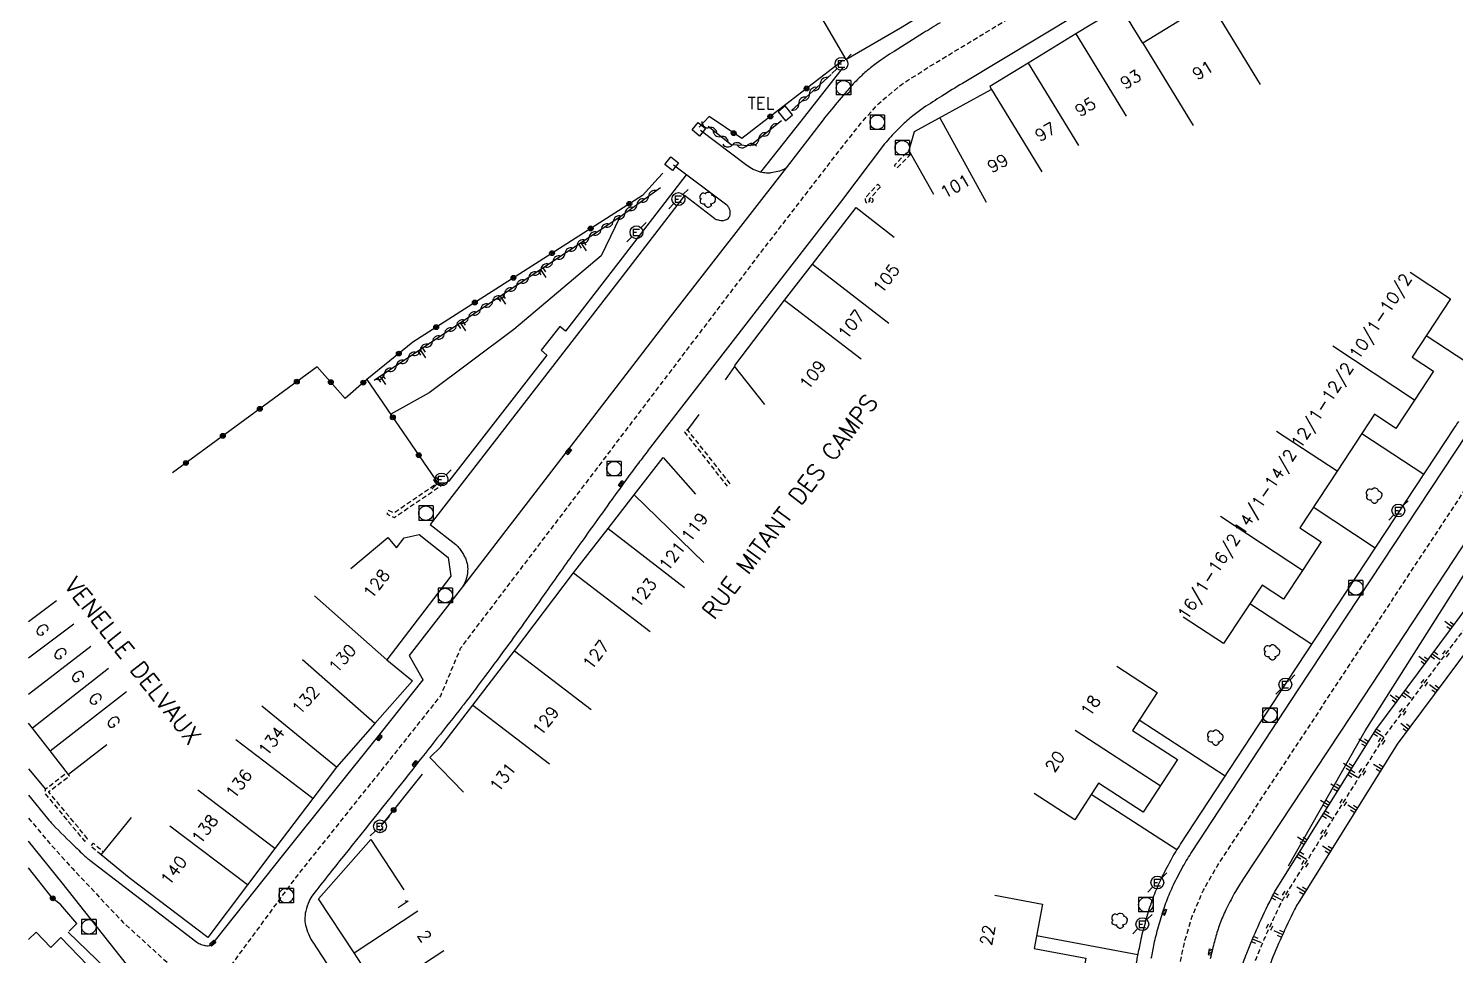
# Model space of a CAD drawing. Header units: millimetres. Extents: x 137000 to 138000, y 128000 to 129000.
# Drawn here: x 137000 to 137147.9, y 128561.1 to 128657.2 of the extents above; entities that cross this region are included whole.
import ezdxf
from ezdxf.enums import TextEntityAlignment as Align

# ---------------------------------------------------------------- set-up
doc = ezdxf.new("R2010")
doc.units = ezdxf.units.MM
doc.linetypes.add('DASHED', pattern=[0.75, 0.5, -0.25])
doc.layers.get('0').update_dxf_attribs({"linetype": 'CONTINUOUS'})
for name, color, linetype in [('w0001', 6, 'DASHED'), ('w0008', 7, 'CONTINUOUS'), ('w0100', 7, 'CONTINUOUS'), ('W0112', 1, 'DASHED'), ('w0211', 2, 'CONTINUOUS'), ('w0220', 5, 'DASHED'), ('w0300', 7, 'CONTINUOUS'), ('w0310', 3, 'CONTINUOUS'), ('w0322', 7, 'CONTINUOUS'), ('w0400', 7, 'CONTINUOUS'), ('w0420', 7, 'CONTINUOUS'), ('W0471', 7, 'CONTINUOUS'), ('W0984', 7, 'CONTINUOUS'), ('w0989', 7, 'CONTINUOUS'), ('w0991', 7, 'CONTINUOUS'), ('W1102', 7, 'CONTINUOUS')]:
    doc.layers.add(name, color=color, linetype=linetype)
doc.styles.get("Standard").update_dxf_attribs({"font": 'romans.shx', "width": 0.85})

# ---------------------------------------------------------------- blocks, each defined once
blk = doc.blocks.new('t310o')
at = {"color": 0, "linetype": 'Continuous'}
for centre, start, end in [((-0.4999987064074958, 0.3750017247803044), 216.8699, 323.1304), ((0.5000012935925042, -0.3749982752196956), 36.8699, 143.1303)]:
    blk.add_arc(centre, 0.625, start, end, dxfattribs=at)
blk = doc.blocks.new('t220o')
at = {"color": 0, "linetype": 'Continuous'}
for p, q in [((-0.25, 0.25), (0.25, 0.25)), ((-0.25, -0.25), (0.25, -0.25))]:
    blk.add_line(p, q, dxfattribs=at)
blk = doc.blocks.new('t211o')
at = {"color": 0, "linetype": 'Continuous'}
for p, q in [((-0.2886658000061288, 0.5), (-0.2886658000061288, 0)), ((0, 1), (0, 0)), ((0.2886658000061288, 0.5), (0.2886658000061288, 0))]:
    blk.add_line(p, q, dxfattribs=at)
blk = doc.blocks.new('T471')
for p, q in [((-0.333334, 0.333334), (-0.333334, -0.333334)), ((-0.333334, 0.333334), (0.333334, 0.333334)), ((-0.333334, 0), (0, 0)), ((0.500001, 0.500001), (1.000002, 1.000002)), ((-0.500001, -0.500001), (-1.000002, -1.000002)), ((-0.333334, -0.333334), (0.333334, -0.333334))]:
    blk.add_line(p, q)
blk.add_ellipse((0, 0), major_axis=(0.4714054636000732, 0.4714054636000732), ratio=1, start_param=5.497787143782138, end_param=11.78097245096172)
blk = doc.blocks.new('T420')
for p, q in [((0.7499999999708962, 0.75), (-0.7500000000291038, 0.75)), ((-0.7500000000291038, 0.75), (-0.7500000000291038, -0.75)), ((0.75, 0.75), (0.75, -0.75)), ((0.7499999999708962, -0.75), (-0.7500000000291038, -0.75))]:
    blk.add_line(p, q)
blk.add_ellipse((0, 0), major_axis=(-0.5303300858918937, 0.5303300858918937), ratio=0.9999999999925214, start_param=3.926990816990981, end_param=10.21017612417057)
blk = doc.blocks.new('T300')
for p, q in [((-0.7999991999999999, 0.5142852), (-0.8571420000000001, 0.3428568)), ((-0.8571420000000001, 0.3428568), (-0.8571420000000001, 0.1714284)), ((-0.8571420000000001, 0.1714284), (-0.7428564, 0.05714279999999999)), ((-0.6857135999999999, 0.6285708), (-0.7999991999999999, 0.5142852)), ((-0.7999991999999999, -0.05714279999999999), (-0.7428564, 0.05714279999999999)), ((-0.7428564, 0.05714279999999999), (-0.6857135999999999, 0.1142856)), ((-0.5714279999999999, 0.6857135999999999), (-0.6857135999999999, 0.6285708)), ((-0.4571423999999999, 0.6857135999999999), (-0.5714279999999999, 0.6857135999999999)), ((-0.285714, 0.6285708), (-0.4571423999999999, 0.6857135999999999)), ((-0.285714, 0.6285708), (-0.1714284, 0.7428564)), ((-0.2285712, 0.5714279999999999), (-0.285714, 0.6285708)), ((-0.1714284, 0.7428564), (-0.05714279999999999, 0.7999991999999999)), ((-0.05714279999999999, 0.7999991999999999), (0.05714279999999999, 0.7999991999999999)), ((0.05714279999999999, 0.7999991999999999), (0.2285712, 0.7428564)), ((0.2285712, 0.7428564), (0.3428568, 0.6285708)), ((0.3428568, 0.6285708), (0.3999996, 0.5142852)), ((0.4571423999999999, 0.4571423999999999), (0.3428568, 0.4571423999999999)), ((0.3999996, 0.5142852), (0.3999996, 0.4571423999999999)), ((0.5714279999999999, 0.3999996), (0.4571423999999999, 0.4571423999999999)), ((0.5714279999999999, 0.3999996), (0.6857135999999999, 0.285714)), ((0.6857135999999999, 0.285714), (0.7428564, 0.1714284)), ((0.7428564, 0.05714279999999999), (0.6857135999999999, -0.1714284)), ((0.7428564, 0.1714284), (0.7428564, 0.05714279999999999)), ((-0.7999991999999999, -0.1714284), (-0.7999991999999999, -0.05714279999999999)), ((-0.7999991999999999, -0.2285712), (-0.7999991999999999, -0.1714284)), ((-0.7428564, -0.3428568), (-0.7999991999999999, -0.2285712)), ((-0.6857135999999999, -0.3999996), (-0.7428564, -0.3428568)), ((-0.5142852, -0.4571423999999999), (-0.6857135999999999, -0.3999996)), ((-0.3999996, -0.4571423999999999), (-0.5142852, -0.4571423999999999)), ((-0.3999996, -0.4571423999999999), (-0.3428568, -0.4571423999999999)), ((-0.3428568, -0.4571423999999999), (-0.3428568, -0.3999996)), ((-0.3428568, -0.5142852), (-0.3428568, -0.4571423999999999)), ((-0.285714, -0.6285708), (-0.3428568, -0.5142852)), ((-0.1714284, -0.7428564), (-0.285714, -0.6285708)), ((-0.05714279999999999, -0.7999991999999999), (-0.1714284, -0.7428564)), ((0.05714279999999999, -0.7999991999999999), (-0.05714279999999999, -0.7999991999999999)), ((0.1714284, -0.7428564), (0.05714279999999999, -0.7999991999999999)), ((0.2285712, -0.6857135999999999), (0.1714284, -0.7428564)), ((0.285714, -0.4571423999999999), (0.2285712, -0.4571423999999999)), ((0.285714, -0.6285708), (0.2285712, -0.6857135999999999)), ((0.4571423999999999, -0.3999996), (0.285714, -0.4571423999999999)), ((0.3428568, -0.5142852), (0.285714, -0.6285708)), ((0.3428568, -0.5142852), (0.3428568, -0.4571423999999999)), ((0.5714279999999999, -0.3428568), (0.4571423999999999, -0.3999996)), ((0.6285708, -0.285714), (0.5714279999999999, -0.3428568)), ((0.6857135999999999, -0.1714284), (0.6285708, -0.285714))]:
    blk.add_line(p, q)
blk = doc.blocks.new('T400')
for p, q in [((-0.15, 0.3), (0.15, 0.3)), ((-0.15, -0.25), (-0.15, 0.3)), ((-0.15, 0.15), (0.15, 0.15)), ((-0.15, 0), (0.15, 0)), ((0.15, 0.3), (0.15, -0.25)), ((-0.15, -0.15), (0.15, -0.15)), ((-0.15, -0.25), (-0.15, -0.3)), ((-0.15, -0.3), (0.15, -0.3)), ((0.15, -0.3), (0.15, -0.25))]:
    blk.add_line(p, q)
blk = doc.blocks.new('t112o')
at = {"color": 0, "linetype": 'Continuous'}
for p, q in [((-0.5, 0.5), (0.5, 0.5)), ((-0.5, -0.5), (-0.5, 0.5)), ((0.5, 0.5), (0.5, -0.5)), ((0.5, -0.5), (-0.5, -0.5))]:
    blk.add_line(p, q, dxfattribs=at)
blk = doc.blocks.new('t322o')
at = {"color": 0, "linetype": 'Continuous'}
for radius in [0.25, 0.150337]:
    blk.add_circle((0, 0), radius, dxfattribs=at)

msp = doc.modelspace()

# ---------------------------------------------------------------- linework, layer by layer
at = {"layer": 'w0001', "flags": 128}
for points in [[(137000, 128533.6422631329), (137004.2824962749, 128538.8429176685), (137014.4754362842, 128551.2162867122), (137027.7798385771, 128569.2679064891), (137033.8896518811, 128576.9151352067), (137035.4591364057, 128578.8737876303), (137042.7266709902, 128588.0182601883), (137044.7841791671, 128592.9321109432), (137075.8428194814, 128633.8617151058), (137084.0282406154, 128644.4952171259), (137086.2802191328, 128647.3457748663), (137088.1216169649, 128649.3901482538), (137090.4905607107, 128651.3582261088), (137093.3015311097, 128653.1699088202), (137110.8162676302, 128663.7634887173), (137114.3905623989, 128665.9237386981), (137132.4097421804, 128676.8280030961), (137138.9819403639, 128680.833756691), (137142.9259204321, 128683.2432641229), (137146.2156284334, 128685.2906822264), (137148.7980112215, 128687.1026305558), (137151.0340107081, 128688.8366919284), (137153.5252218281, 128690.8596654269), (137155.8399933228, 128692.8523066407)], [(137021.0929326957, 128560.195008677), (137025.4613342553, 128556.9754099682), (137031.5848826159, 128548.3432751744), (137033.3483337199, 128542.4772027699), (137054.0695023039, 128516.1980153234), (137062.5127164777, 128505.5006032079), (137064.4796938807, 128501.0342917665), (137066.9415466615, 128497.8873054687), (137068.7959731744, 128495.5500451762), (137070.2250439647, 128494.2657793702), (137072.9533979108, 128494.9050677798), (137075.4246679653, 128496.0865866852), (137078.9511946902, 128498.2105812915), (137102.1721095472, 128513.0224930454), (137105.4950923224, 128515.3157855178), (137107.8175117674, 128517.237834165), (137109.591431654, 128519.3168632678), (137110.9514447199, 128521.5293188386), (137111.9050665046, 128523.5922200441), (137112.9254237368, 128527.408425077), (137117.845695144, 128552.6070723121), (137119.1915758749, 128559.5521677726), (137119.8355648396, 128562.5700547278), (137120.6204517405, 128565.1606870183), (137121.7762644514, 128567.8708915437), (137123.2638301525, 128570.4703623852), (137150.2068743185, 128611.3692318581), (137152.1026081646, 128614.2188758534), (137153.6252016037, 128616.0831051314), (137155.3704876108, 128617.5050533601), (137157.8271717007, 128618.9263263717), (137159.9471038895, 128619.6506565522), (137163.222938, 128620.3848126484), (137189.3777661536, 128626.1962285672), (137200.734547423, 128628.7942726572), (137205.1692193179, 128630.25148523), (137208.5137131963, 128631.7207712706), (137209.5464341407, 128635.1260680523), (137209.1785722123, 128639.4846962956), (137204.3323315397, 128663.1251360362)], [(137000, 128575.3446137213), (137002.0117397953, 128572.9336578315), (137004.5590843685, 128570.1002666544), (137009.7836468493, 128564.5521669614), (137015.0437336605, 128559.7621729607), (137018.7569250298, 128557.0254771751)]]:
    msp.add_lwpolyline(points, dxfattribs=at)
at = {"layer": 'w0008', "flags": 128}
for points in [[(137108.84986138, 128658.7253426345), (137096.8041542896, 128651.4756187876, 0.00507678776011154), (137094.667852637, 128650.1601523661, 0.005658598595595953), (137092.7769709623, 128648.9390567518, 0.02447210250978481), (137091.6405169994, 128648.1040722056, 0.02211581821649872), (137090.4745120245, 128647.0672649125, 0.01315931537243385), (137089.3798240124, 128645.9460795346, 0.02079440938319811), (137088.7366421088, 128645.190998059), (137084.2478101757, 128639.3155882387), (137075.778313017, 128628.3620953797), (137072.441840332, 128624.0720734883), (137064.2375586437, 128613.4583366415, 0.003837699634657903), (137063.2056889184, 128612.1020369376, 0.002796019027742489), (137061.8142194866, 128610.2218230399, 0.002341664370886161), (137060.477505493, 128608.3762354429, 0.0007759136140921844), (137056.4782033386, 128602.7813365126, 0.001575349775187093), (137053.4432474712, 128598.4930443639, -0.002282238697983106), (137051.3441348083, 128595.535942497, -0.003041964167990997), (137049.2017157607, 128592.5849167706, -0.00256393565733839), (137046.6207697056, 128589.1124196989, -0.0009972229587945705), (137045.3833204408, 128587.4720442041, -0.003163827805701545), (137044.9889896878, 128586.9582650801, -0.001876508297660905), (137044.9167993053, 128586.8661449256, -2.67065159776216e-05), (137039.8198265479, 128580.4127859039, -0.002155645159843492), (137032.6299361062, 128571.3907898819, 0.004910071519380013), (137029.4951993912, 128567.4125002816, 0.05967666570486189), (137029.0817159408, 128566.720077694, 0.04484027771179635), (137028.7349636954, 128565.7060568941, 0.06390413113100808), (137028.6336795271, 128564.8074367225, 0.07427849345785545), (137028.7606385395, 128564.0387331969, 0.02758394830705285), (137029.1193600175, 128563.1059099382, 0.03898505771039765), (137029.4587663719, 128562.4849340312), (137032.3600846961, 128558.038521767)], [(137094.496393119, 128657.7616847418, 0.002310036501815355), (137092.7648878396, 128656.6962841094, 0.001304937353495232), (137089.7134556529, 128654.7881777018, 0.0165523266827095), (137087.8723384864, 128653.5433115855, 0.02412609872898858), (137086.6824008261, 128652.5891330523, 0.02014324479876235), (137085.7687219052, 128651.7130315951, 0.01516375738332002), (137084.6403337605, 128650.4667294056, 0.003804212259274416), (137083.0146331707, 128648.5281894316, 0.009067411380392935), (137082.3536898157, 128647.6975363906), (137078.532331151, 128642.7120309786, -0.1281734480319806), (137078.3614672535, 128642.5789111198, -0.03764533045179728), (137077.6744832272, 128642.3423318264, -0.0287127421285279), (137076.9542161094, 128642.1970844072, -0.04598930519709), (137076.4954504662, 128642.1742808542, -0.02826586550187852), (137076.1643243413, 128642.2070913066, -0.0299404748111712), (137075.8574000217, 128642.2741625442, -0.04585083862039321), (137075.1202216723, 128642.5572455897, -0.04639011411826583), (137074.4552142508, 128642.9658775821), (137069.6327835742, 128646.5842779221)], [(137066.8364406785, 128643.0175592231), (137072.3690713717, 128638.8702362086, -0.08128823365588149), (137072.5933615039, 128638.5661357103, -0.08915586456584748), (137072.6938016005, 128638.2361004263, -0.06430041966820532), (137072.6896768209, 128637.8555923524, -0.09376368061053629), (137072.605655457, 128637.6072539249, -0.1472479277501761), (137072.3167120405, 128637.3297662814, -0.1309695875608635), (137071.8783768803, 128637.2352724889, -0.0551888190627577), (137071.3836063624, 128637.3143049708, -0.0969000836785472), (137071.1265240559, 128637.4422722647), (137067.9889237883, 128639.8526243181), (137061.5184246959, 128631.4453999765), (137041.6135663909, 128605.7642581509), (137044.2796629698, 128603.6811761321, -0.06890848053965372), (137044.6648900712, 128603.283858159, -0.03759470238569563), (137045.1995111835, 128602.4257860393, -0.06753618135771958), (137045.4559098087, 128601.7171675151, -0.067567436596337), (137045.5141340604, 128600.9661882097, -0.06469319450058364), (137045.3282742279, 128599.9826045239, -0.08578575947027732), (137044.9738158777, 128599.3134271974), (137039.4545673287, 128592.1765146082), (137040.8959088366, 128589.6254211612)], [(137091.8034896475, 128509.9816338067), (137091.0282573193, 128511.196171214), (137101.3648133348, 128517.7676334946, 0.01855446561257684), (137102.4561313202, 128518.5226161515, 0.01198930428330613), (137104.1447915961, 128519.8502942347, 0.04603886812942588), (137105.1687463517, 128520.8678815533, 0.03248446077363075), (137106.4845919536, 128522.6667035586, 0.031077557943051), (137107.6167855714, 128524.7172961021, 0.05117299994154051), (137108.0312200749, 128525.888568739, 0.005264406494522291), (137108.5542466731, 128528.1498486015, 0.005930930172590563), (137108.9719918381, 128530.1599197741), (137112.193108963, 128546.6377512087), (137114.863668477, 128560.4847995385, -0.001694559955796122), (137114.9839556538, 128561.0973259093, -0.000680910960221087), (137115.2865878578, 128562.6005836618, -0.0140730680099351), (137115.5033910744, 128563.5342271212, -0.00642965578161883), (137116.0244410615, 128565.4230027049, -0.02041909483018479), (137116.6436244675, 128567.2736859174, -0.02097030460708771), (137117.3958977184, 128569.0254161376, -0.01535097964223234), (137118.4178056406, 128570.9966637284, -0.01800318767228324), (137119.4137924488, 128572.6396623487), (137130.4239317454, 128589.4092493339), (137147.878179466, 128615.880956222, -0.007305116704160299), (137148.2446363132, 128616.4194500714, -0.003657301842338807)], [(137116.37512397, 128560.8192300517, -0.00068091095743372), (137116.6769935797, 128562.318699788, -0.01407306801503851), (137116.8757362372, 128563.1745670818, -0.00642965577952513), (137117.3870835807, 128565.0281711522, -0.02041909490459657), (137117.9695175588, 128566.7690136469, -0.02097030454419306), (137118.674853658, 128568.4114468432, -0.0153509796445901), (137119.6566781235, 128570.3053739478, -0.01800318766047848), (137120.5997214177, 128571.8610359487), (137131.6090997501, 128588.6294639069), (137149.0625842235, 128615.1000132277, -0.007305116716777814)], [(137154.4476769242, 128612.336304904), (137138.3571313208, 128587.9177715522), (137125.9279388873, 128569.0796888216, 0.01681817789405826), (137125.0981038098, 128567.7249595353, 0.01391891166166015), (137124.1979471004, 128566.0296913322, 0.02318357424855622), (137123.5441929481, 128564.5415580787, 0.0248593356878376), (137123.0704002518, 128563.1015420499, 0.006473564541339189), (137122.6670935546, 128561.5556906937, 0.01247426720700068), (137122.4883184552, 128560.7460203455)], [(137000, 128577.7293558888), (137001.9585160893, 128575.3003681413, 0.02418513178821408), (137002.522156783, 128574.6666488461, 0.006211861009812397), (137004.8611748727, 128572.3384749669, 0.001052720766755002), (137005.534845907, 128571.6871357771, 0.006334800173177395), (137005.6483883342, 128571.5805575104, 0.009204437443491453), (137006.0467384326, 128571.2292749489, 0.01252169966995306), (137006.3505189751, 128570.9839996859), (137017.4453235166, 128562.475908422, 0.06210304802871268), (137017.6661830958, 128562.3464574372, 0.03063583507243473), (137018.1531592278, 128562.1715316495, 0.07963256664789733), (137018.6237351238, 128562.1125580928, 0.1463776892599299), (137018.871903838, 128562.1961637775, 0.03919271988190186), (137019.1094976815, 128562.3938555298, 0.03167369029277954), (137019.3658719569, 128562.6773874262), (137026.4584972198, 128571.5965670743), (137036.495182685, 128584.0999057575), (137040.9039796019, 128589.6531713409)], [(137000, 128537.3691828263), (137000.2239360122, 128537.640986363), (137011.9065297102, 128551.7866414835), (137012.7778234262, 128552.9020242703, 0.05211294769335638), (137012.9116804902, 128553.1090870273, 0.01817354960307364), (137013.2078967833, 128553.7492099312, 0.06974174944538689), (137013.3941391138, 128554.4555515211, 0.06363836839976394), (137013.3872928301, 128555.2554147229, 0.06464045528976431), (137013.1222881252, 128556.2328191673, 0.06920663294029938), (137012.6421438043, 128557.0484374994), (137003.4697804026, 128568.6199757985), (137000, 128572.9354302473)]]:
    msp.add_lwpolyline(points, format="xyb", dxfattribs=at)
for points in [[(137084.448455583, 128653.1480699878), (137080.0622151506, 128647.5637941747), (137075.8574000217, 128642.2741625442)], [(137078.532331151, 128642.7120309786), (137066.5190773458, 128627.2768430198), (137055.5821248827, 128613.0943476996), (137044.9738158777, 128599.3134271974)], [(137068.1459869952, 128641.9966156151), (137060.5908624891, 128632.1867615031), (137055.6700677058, 128625.8095065807), (137055.0551256123, 128626.2638629686), (137053.126723646, 128623.8098508223), (137053.7323311236, 128623.3068250819), (137043.5661871235, 128610.2524674209), (137042.8058148687, 128609.8275603689)], [(137152.0790159717, 128620.5676575784), (137144.8690291304, 128625.3149977515)], [(137144.6202988575, 128610.939943471), (137138.1912094991, 128615.1731098913)], [(137139.5887616255, 128603.3089426434), (137133.1648191227, 128607.5438686759)], [(137133.0038273867, 128593.3189780418), (137126.5792856702, 128597.5542991005)], [(137124.0428988396, 128579.6902727172), (137115.1208576899, 128585.472217958)], [(137000, 128580.4304478294), (137001.7725500955, 128578.332723277)], [(137119.0262717579, 128572.0316843369), (137110.1418825979, 128577.7892291363)], [(137012.7553039808, 128556.8463010477), (137011.9088377694, 128555.9986191249), (137004.1058691611, 128563.5179210077)], [(137114.9949574335, 128561.1523478008), (137104.4683087561, 128563.1268786055)]]:
    msp.add_lwpolyline(points, dxfattribs=at)
at = {"layer": 'w0100', "flags": 128}
for points in [[(137162.642621872, 128687.6649194581), (137155.6730603715, 128683.4434835992), (137154.7146077591, 128682.8938031943), (137151.2524433818, 128680.8737916455), (137146.833634992, 128678.0666031816), (137142.5098440011, 128675.8761410756), (137135.4864135335, 128672.2292247754), (137126.3010080164, 128667.3211457439), (137120.1463551013, 128663.5835462672), (137122.4562723477, 128659.8774561646), (137115.4863915576, 128655.6327166761), (137113.1820116341, 128659.416518581), (137108.5436050199, 128656.5916743244), (137103.6275328431, 128653.5763014446), (137099.6425262696, 128651.1572198115), (137099.8177029364, 128650.8355535496), (137099.3762648605, 128650.5951501878), (137091.7825646521, 128646.4596866695), (137091.2511243211, 128644.5157795984)], [(137082.1985622957, 128658.2705249268), (137084.7104718405, 128653.9472957589), (137090.3833959743, 128657.2434134813), (137094.3115171171, 128659.6591378483), (137097.2281373424, 128661.4271947104), (137101.0233698026, 128663.726974002), (137104.8646110847, 128666.0331468131), (137105.5836870557, 128666.4712826753), (137109.3492754286, 128668.739937629), (137113.2601241973, 128671.1032641114), (137117.4201843959, 128673.6005445211), (137122.3540011689, 128676.5273396034), (137125.4347743944, 128678.462277236), (137122.7754422327, 128682.6964185248)], [(137091.2054189563, 128644.596972876), (137093.7902091168, 128640.005223398)], [(137076.3158639842, 128618.2058321309), (137073.1879240184, 128622.1525509198), (137073.2406034826, 128622.2144558674), (137073.2074839352, 128622.2426397215), (137073.2160635341, 128622.2523959151), (137078.3696695175, 128629.0070979374), (137081.2554792532, 128632.7495246836), (137085.7756712875, 128638.5972242642), (137089.731600344, 128635.5393450481)], [(137143.2166630033, 128631.8974791584), (137147.3927035363, 128629.1478090934), (137143.4210306184, 128623.1158610062), (137145.6364346707, 128621.6571514567), (137143.6646752717, 128618.6541225164), (137141.7268701041, 128615.7180114012), (137139.5107685652, 128617.1771802034), (137135.6296532692, 128611.282765817), (137131.7598065883, 128605.4126107349), (137133.9699767221, 128603.9555760506), (137132.0319805466, 128600.998672861), (137130.069722654, 128598.0144539717), (137127.8481368089, 128599.4790143604), (137123.8505807701, 128593.4151374599), (137119.6760775911, 128596.1671409497)], [(137045.067400548, 128578.0150631343), (137041.5912059801, 128581.6089567506), (137042.7496394914, 128582.7294518763), (137046.0609211775, 128587.0541298388), (137050.3784654347, 128592.6599303445), (137056.4917006358, 128600.7576674517), (137060.0897436296, 128605.3616957153), (137062.7770526955, 128608.8411412877), (137065.7655333615, 128612.7128739092), (137069.1436292015, 128608.9044939723)], [(137033.4047949692, 128601.1950571049), (137037.2294480906, 128604.4156204875), (137038.1261370404, 128603.3507371787), (137038.9402248286, 128604.3851097603), (137040.4880708739, 128604.7076262176), (137043.4973575457, 128602.3281853102), (137043.772404435, 128600.3940617628), (137037.1299696243, 128591.7344294624), (137039.812264718, 128589.5471870813), (137035.908121278, 128585.1318432414), (137031.9182309694, 128580.6052286722), (137029.4559218729, 128577.3783281682), (137025.5337549075, 128572.2015238982), (137022.6961696959, 128568.4260782), (137018.5762095328, 128562.972664934), (137010.4340008599, 128569.1401532864), (137007.5230642237, 128571.5168984999), (137010.6853222477, 128575.3898978788)], [(137112.7887850079, 128591.0675334432), (137116.9847343565, 128588.3483407203), (137114.4331974266, 128584.4110987481), (137119.0871629968, 128581.3950877672), (137115.5192754961, 128575.9569852361), (137110.8960958423, 128578.9530453471), (137108.4367944676, 128575.1581308071), (137104.240845119, 128577.8773235299)], [(137008.1018120151, 128582.9168944515), (137004.146073044, 128579.8587693408), (137002.2494646345, 128582.3120658955), (137000.4067615868, 128584.6645365626), (137000, 128585.1839311605)], [(137081.2780478557, 128511.5655947878), (137083.2317695141, 128508.3389853897), (137072.9956476487, 128502.1409829299), (137071.3303275692, 128504.4784859556), (137065.819672636, 128512.2134389765), (137063.1744554332, 128515.6240708553), (137060.4688212411, 128519.1279325749), (137056.8962322276, 128523.5845689384), (137053.1848450145, 128528.1423690032), (137049.9200223828, 128532.231280288), (137046.1069373301, 128537.0818580124), (137039.0153051325, 128546.2059012025), (137042.3258367448, 128548.2978814624), (137039.6606131259, 128552.3155003631), (137036.4185359863, 128557.2696456314), (137033.7355371069, 128561.3762884702), (137030.0673320051, 128566.9608772311), (137035.4709936302, 128573.1196895977)], [(137100.1728803042, 128567.3479836232), (137105.0871749159, 128566.4261872955), (137104.223219177, 128561.8202533113), (137109.5916661796, 128560.8132695785), (137109.0025003843, 128557.6387957133), (137108.3977314372, 128554.426246185), (137103.0253161147, 128555.4339742735), (137101.3786749826, 128546.6553760091), (137106.7628878181, 128545.6454350081), (137106.1646477196, 128542.4535504876), (137105.5635583102, 128539.2639422363), (137100.1815907051, 128540.2734620893), (137099.3336771959, 128535.7530526843), (137094.4193825843, 128536.674849012)], [(137000, 128539.9867744014), (137002.861907125, 128542.1220077048), (137001.883142865, 128543.55781288), (137005.4918679779, 128547.4056721874), (137008.043726455, 128550.216340311), (137012.0521826182, 128554.5833590202), (137006.1037128546, 128560.1092658076), (137003.3542945882, 128562.9498713047), (137002.3146195663, 128561.9435712398), (137000.7807674759, 128563.5282950823), (137000, 128562.7725912854)]]:
    msp.add_lwpolyline(points, dxfattribs=at)
msp.add_lwpolyline([(137078.4358174728, 128649.130928487), (137077.6941353317, 128648.5159928681), (137078.4600513875, 128647.5922111864), (137079.2017335285, 128648.2071468053)], close=True, dxfattribs=at)
at = {"layer": 'W0112', "flags": 128}
for points in [[(137091.4542840609, 128644.1520659961), (137090.0250002668, 128642.7017470897), (137089.7400990274, 128642.982516183), (137091.2511243211, 128644.5157795983)], [(137072.7223568901, 128609.9876128813), (137068.300682324, 128615.5876902021), (137067.9867445108, 128615.3398131167), (137072.4084190769, 128609.739735796)], [(137007.5230642237, 128571.5168984999), (137006.4619923063, 128572.4201528252), (137006.7212754479, 128572.7247382033), (137007.7823473652, 128571.8214838779)]]:
    msp.add_lwpolyline(points, dxfattribs=at)
msp.add_lwpolyline([(137088.3124880363, 128640.7620871265), (137087.1764048422, 128639.5045891476, 0.04937325924509827), (137087.14576456, 128639.4630948884, 381.3660532519708), (137087.1469222196, 128639.4650146981, 0.01910830080095887), (137087.1622494625, 128639.3796814248, 0.06538235239710406), (137087.1730231774, 128639.3498440141, 0.05263420178329196), (137087.2195279539, 128639.2792116984), (137086.9103771125, 128639.0253894037, -0.05263420176038137), (137086.8176893579, 128639.1661652816, -0.06538235244663378), (137086.7715387101, 128639.2939778198, -0.0326074106642243), (137086.741510361, 128639.4916710318, -0.1048799548795494), (137086.7492412962, 128639.5539785761, -0.05128030057779448), (137086.8021441983, 128639.6678509555, -0.04937325931437782), (137086.8795964931, 128639.7727398587), (137088.0156796872, 128641.0302378377)], format="xyb", close=True, dxfattribs=at)
for points in [[(137041.9693030199, 128610.3992494917), (137042.2605726573, 128609.9402427096), (137037.8504429844, 128606.937610145), (137037.3097145133, 128607.2101243174), (137037.1296937921, 128606.8529233376), (137037.8808127639, 128606.4743774021), (137042.8058148687, 128609.8275603689), (137042.3070424868, 128610.6135671357)], [(137006.1244834247, 128573.2030906009), (137002.0996245822, 128578.0266981148), (137002.1194205051, 128578.0941699964), (137004.2483169079, 128579.7169218102), (137004.0058300886, 128580.0350415085), (137001.7725500955, 128578.332723277), (137001.6556829908, 128577.9343966367), (137005.8173573655, 128572.9468220235)]]:
    msp.add_lwpolyline(points, close=True, dxfattribs=at)
at = {"layer": 'w0211', "flags": 128}
msp.add_lwpolyline([(137061.2742264247, 128637.6151464547), (137059.3495474319, 128633.6075492742), (137050.295906253, 128625.9690983939), (137041.5240708315, 128619.3975562764), (137037.5347184704, 128617.1853709671)], dxfattribs=at)
for points in [[(137130.6014167181, 128570.3794166783), (137138.5248595708, 128584.393087793), (137154.4341273309, 128609.4413060349, -0.08596207038801497), (137156.47263917, 128612.7197894678, -0.1211886098921917), (137158.7462856525, 128614.2813194069, -0.006265458804520902), (137161.1676328026, 128615.1599070839, -0.02780551343404977), (137161.7258593302, 128615.3203970322), (137191.6515481183, 128622.1492714871), (137199.5245497288, 128616.4719411798)], [(137084.1753435367, 128493.6569676283), (137105.7911414813, 128507.6515398971, 0.02610875532549031), (137107.6760439205, 128509.0165395946, 0.01303355983151271), (137111.2246906257, 128512.0362198076, 0.02464071120154694), (137113.2770685468, 128514.0680848942, 0.02529491180233371), (137115.0691587846, 128516.2369112545, 0.03564595183837937), (137116.687776043, 128518.7692561845, 0.05184513610393075), (137117.4819039883, 128520.6801188215, 0.00822273008198582), (137118.0319881722, 128522.6385283321, 0.01576572643192478), (137118.2696186338, 128523.672721527), (137124.0263541382, 128552.9232045074, -0.01113962008725229), (137124.8556905498, 128556.6919693398, -0.01464660832860888), (137125.6334338087, 128559.5222718019, -0.01945363496605328), (137126.2658962657, 128561.331099231, -0.01240499053536354), (137127.4360574165, 128564.0981967052, -0.008033491922797925), (137128.8247293156, 128567.0406445022, -0.02532237302197284), (137129.3268115111, 128567.9432134331), (137139.6596859828, 128584.4873135666), (137155.0355196742, 128605.1393467796, -0.02827019271915817)], [(137157.2091467144, 128603.5926169427), (137141.8641265102, 128582.9819708295), (137131.5889985608, 128566.5303294063, 0.02532237302083662), (137131.2181620127, 128565.8636944414, 0.008033491922922683), (137129.8660673071, 128562.9987498202, 0.01240499053523504), (137128.7474448978, 128560.3535267746, 0.01945363496675506), (137128.1834581497, 128558.7405382273, 0.01464660833056005), (137127.4471099716, 128556.0608775071, 0.01113962008603645), (137126.6433116477, 128552.4081657568), (137120.8865761433, 128523.1576827764, -0.0157657264280911), (137120.6112889083, 128521.9596032746, -0.008222730083052982), (137120.037483812, 128519.91674258, -0.05184513610459417), (137119.031658076, 128517.4964841953, -0.03564595183831991), (137117.2084891553, 128514.6441158859, -0.02529491179998769), (137115.2446129516, 128512.2673904347, -0.02464071120364497), (137113.005531024, 128510.0506873861, -0.01303355983148275), (137109.3510035132, 128506.9409091159, -0.02610875532560146), (137107.2406536708, 128505.4126459885), (137085.5824568438, 128491.3906236934)]]:
    msp.add_lwpolyline(points, format="xyb", dxfattribs=at)
at = {"layer": 'w0220', "flags": 128}
msp.add_lwpolyline([(137084.7641050741, 128492.6964581307), (137106.4032230159, 128506.7061283102, 0.02610875532564417), (137108.3833245114, 128508.1400688082, 0.01303355983147388), (137111.9766812138, 128511.1977944806, 0.02464071120428102), (137114.1078981235, 128513.3077105863, 0.02529491179945212), (137115.9725279496, 128515.5643259251, 0.03564595183810106), (137117.6775206772, 128518.2318062493, 0.05184513610452282), (137118.5610416676, 128520.3577700308, 0.008222730082964171), (137119.1211424161, 128522.3518405113, 0.01576572642831351), (137119.3746741, 128523.4552375271), (137125.1314096045, 128552.7057205075, -0.01113962008587351), (137125.9499621177, 128556.4254799231, -0.01464660833099228), (137126.7102255895, 128559.1921713106, -0.019453634966582), (137127.3137729968, 128560.9183023925, -0.01240499053514531), (137128.4621710247, 128563.6339362861, -0.008033491922906977), (137129.8353975727, 128566.5436570297, -0.02532237302087482), (137130.2820590288, 128567.3465987723), (137140.590549035, 128583.8516566199), (137155.9531128382, 128604.4858663979, -0.02853767951827468), (137157.4604096948, 128606.4513227945, -0.03606104689237326), (137158.7744658545, 128607.7707024652, -0.00775867465343987), (137160.4728358341, 128609.2006733811, -0.03667372032557888), (137161.183698779, 128609.4633938755, -0.03258961491228533), (137162.0700940469, 128609.6574616138), (137200.2808353197, 128615.8435083477)], format="xyb", dxfattribs=at)
at = {"layer": 'w0310', "flags": 128}
for points in [[(137083.1762655849, 128652.4019661614), (137079.067098527, 128648.6705573628)], [(137078.0457279885, 128647.5813793381), (137074.7895192376, 128644.994657057), (137072.8162170327, 128645.113205488), (137070.4262236094, 128646.9992578197)], [(137065.4873896324, 128640.6511000829), (137061.2742264247, 128637.6151464547), (137048.2849102769, 128629.0068234541), (137035.8279608786, 128620.6701185482)]]:
    msp.add_lwpolyline(points, dxfattribs=at)
at = {"layer": 'w0322', "flags": 128}
for points in [[(137084.4030849129, 128653.8406301768), (137073.9240870827, 128645.7501717566), (137070.5625389548, 128648.0293900844), (137069.5210116234, 128646.9472123258)], [(137065.7450098246, 128642.1740513388), (137065.2453582946, 128641.6479142309), (137063.6244978149, 128639.860977085), (137039.8358576278, 128624.6588046271), (137035.0646229625, 128620.7790152767), (137032.8137861899, 128618.8248955715), (137029.9276411982, 128622.1104529727), (137014.9331379554, 128611.130386541)], [(137073.1852771679, 128622.149544171), (137072.1882139245, 128620.7399003168)], [(137035.0646229625, 128620.7790152767), (137042.6010779601, 128609.814524823)], [(137069.4770130068, 128617.1453607614), (137068.300682324, 128615.5876902021)], [(137040.7923993506, 128579.8999680785), (137036.5613598896, 128574.5649539927), (137036.7095586561, 128574.3198104245), (137036.3830903162, 128573.9440556234)], [(137004.1980289562, 128563.6228347292), (137004.9987806681, 128564.4082063816), (137003.3562439382, 128566.3554778403), (137002.436090671, 128567.085732577), (137000, 128570.174388629)]]:
    msp.add_lwpolyline(points, dxfattribs=at)
at = {"layer": 'W1102', "flags": 128}
for points in [[(137122.4562723477, 128659.8774561646), (137127.6712625459, 128651.3449226044)], [(137108.5436050199, 128656.5916743244), (137113.758595218, 128648.0591407642)], [(137115.4863915576, 128655.6327166761), (137120.7013817557, 128647.1001831159)], [(137103.6275328429, 128653.5763014445), (137108.8425230411, 128645.0437678843)], [(137099.8177029362, 128650.8355535494), (137105.0326931344, 128642.3030199893)], [(137094.4491456911, 128647.9118836621), (137099.2729496878, 128639.1521400595)], [(137081.2554792556, 128632.7495246867), (137089.1709389089, 128626.6384255211)], [(137078.3696695175, 128629.0070979374), (137086.3043741406, 128622.9209563616)], [(137143.6646752708, 128618.6541225149), (137135.181336453, 128624.2398879373)], [(137135.6296532738, 128611.2827658239), (137129.3655914909, 128615.4072715713)], [(137062.7770527047, 128608.8411412997), (137069.9899702369, 128601.8204146375)], [(137060.0897436296, 128605.3616957153), (137067.9866237853, 128599.2265429365)], [(137132.0319805451, 128600.9986728588), (137123.5521680478, 128606.5889126003)], [(137056.4917006358, 128600.7576674517), (137064.4224346897, 128594.6658338605)], [(137000, 128595.6936338466), (137002.902194526, 128597.8772217353)], [(137037.1299696243, 128591.7344294624), (137029.6333430258, 128598.3526355037)], [(137000, 128591.9321521116), (137004.709225958, 128595.4795388581)], [(137000, 128588.1809225388), (137006.4659761097, 128593.1462636611)], [(137050.3784654343, 128592.659930344), (137058.3304635729, 128586.5962636665)], [(137008.2794542796, 128590.8306302317), (137000.406761637, 128584.6645364986)], [(137035.908121278, 128585.1318432414), (137028.4114946795, 128591.7500492827)], [(137002.2494646348, 128582.3120658952), (137010.1414772065, 128588.4534949121)], [(137031.9182309694, 128580.6052286722), (137024.1827236981, 128586.9524195613)], [(137046.0609211775, 128587.0541298388), (137053.9921548599, 128580.9635030619)], [(137029.4559218729, 128577.3783281682), (137021.495616157, 128583.4309166389)], [(137117.3032192464, 128578.6760365017), (137108.4686972858, 128584.4012647705)], [(137025.5337549075, 128572.2015238982), (137017.551444041, 128578.2250681304)], [(137022.6961696959, 128568.4260782), (137014.6445277652, 128574.4932668604)], [(137035.4709936302, 128573.1196895977), (137038.8905920396, 128567.9203840432)], [(137033.7355371069, 128561.3762884702), (137040.3384291409, 128565.7190297959)], [(137036.4185359857, 128557.2696456322), (137043.0339593722, 128561.6206288651)]]:
    msp.add_lwpolyline(points, dxfattribs=at)

# ---------------------------------------------------------------- block references
at = {"layer": 'W0112'}
for p, rotation in [((137069.4791019119, 128646.7123713106), 50.4313653042558), ((137066.6528115348, 128643.1479326403), 52.36775930649866)]:
    msp.add_blockref('t112o', p, dxfattribs=dict(at, rotation=rotation))
at = {"layer": 'w0211'}
for p, rotation in [((137057.2673238999, 128634.9596786246), 213.5333655624956), ((137053.0995025684, 128632.1975661452), 213.5333655624698), ((137048.9316812369, 128629.4354536659), 213.5333655627118), ((137044.7744320897, 128626.6574664977), 213.7920720790521), ((137040.6191249146, 128623.8765633564), 213.7920720789942), ((137036.4638177396, 128621.0956602152), 213.7920720790604), ((137147.5911392177, 128595.1404357921), 53.33161151397388), ((137144.903817084, 128591.5309621809), 53.33161151355249), ((137145.5009997803, 128592.3330674278), 233.3316115134323), ((137146.0257327324, 128588.5716274065), 53.33161151330679), ((137141.9179036021, 128587.5204359463), 53.33161151379993), ((137142.5150862985, 128588.3225411932), 233.3316115140261), ((137143.0398192506, 128584.5611011719), 53.33161151330679), ((137138.7493127465, 128583.0297030999), 58.01252157449127), ((137139.5439136217, 128584.3019489288), 238.012521574643), ((137137.1601109959, 128580.4852114422), 58.01252157483953), ((137136.8952440375, 128580.0611294993), 238.0125215752709), ((137140.2583610894, 128580.4109588631), 58.01252157516056), ((137135.8357762038, 128578.3648017275), 58.01252157486564), ((137134.7763083701, 128576.6684739557), 58.01252157469722), ((137134.2465744533, 128575.8203100698), 238.0125215752709), ((137137.6096915051, 128576.1701394336), 58.01252157516056), ((137132.3925057443, 128572.8517364692), 58.01252157490574), ((137131.597904869, 128571.5794906403), 238.0125215752709), ((137134.9610219209, 128571.9293200041), 58.01252157516056), ((137132.3123523366, 128567.6885005747), 58.01252157516056), ((137128.9706493868, 128567.3259800245), 242.0150170261159), ((137129.9888116371, 128563.2689571255), 65.48337398546451), ((137126.8637089786, 128562.7924746326), 247.0047643312338)]:
    msp.add_blockref('t211o', p, dxfattribs=dict(at, rotation=rotation))
at = {"layer": 'w0220'}
for p, rotation in [((137146.9336644121, 128592.3714046914), 53.33161151366086), ((137144.6942293007, 128589.3635100154), 53.33161151366086), ((137142.4547941892, 128586.3556153394), 53.33161151366086), ((137140.2577348949, 128583.3187835578), 58.01252157507351), ((137138.2712327067, 128580.1381689857), 58.01252157507351), ((137136.2847305185, 128576.9575544136), 58.01252157507351), ((137134.2982283304, 128573.7769398415), 58.01252157507351), ((137132.3117261422, 128570.5963252694), 58.01252157507351), ((137130.325223954, 128567.4157106972), 58.01252157507351), ((137128.656216698, 128564.0601615012), 65.38787495346513)]:
    msp.add_blockref('t220o', p, dxfattribs=dict(at, rotation=rotation))
at = {"layer": 'w0300'}
for p in [(137070.4359450069, 128639.4131309301), (137139.5120847002, 128608.7515399733), (137128.9257887251, 128592.518873364), (137123.0554433997, 128583.6726584434), (137113.1328841407, 128564.6946461482)]:
    msp.add_blockref('T300', p, dxfattribs=at)
at = {"layer": 'w0310'}
for p, rotation in [((137080.9553164674, 128650.3851902647), 222.2416273735729), ((137082.0657910261, 128651.3935782131), 222.2416273735729), ((137079.8448419087, 128649.3768023163), 222.2416273735729), ((137070.5675369045, 128646.8877410821), 141.7214257247916), ((137071.745049027, 128645.9585127994), 141.7214257247916), ((137076.871221489, 128646.6483549641), 218.4635216427501), ((137072.951442047, 128645.1050816876), 176.5620213162652), ((137074.4487424928, 128645.0151296174), 176.5620213162652), ((137075.6967149894, 128645.71533059), 218.4635216427501), ((137063.0534650821, 128638.8972439646), 215.7760579126742), ((137064.2704273573, 128639.7741720238), 215.7760579126742), ((137060.6015809651, 128637.1693686081), 213.533365562531), ((137061.836502807, 128638.0203159055), 215.7760579126742), ((137059.3512345657, 128636.3407348643), 213.533365562531), ((137056.8505417668, 128634.6834673767), 213.533365562531), ((137058.1008881662, 128635.5121011205), 213.533365562531), ((137054.3498489679, 128633.026199889), 213.533365562531), ((137055.6001953673, 128633.8548336329), 213.533365562531), ((137051.849156169, 128631.3689324014), 213.533365562531), ((137053.0995025684, 128632.1975661452), 213.533365562531), ((137049.3484633701, 128629.7116649138), 213.533365562531), ((137050.5988097695, 128630.5402986576), 213.533365562531), ((137048.0986778297, 128628.8821890106), 213.7920720789826), ((137045.6054935247, 128627.2136471259), 213.7920720789826), ((137046.8520856772, 128628.0479180683), 213.7920720789826), ((137043.1123092197, 128625.5451052412), 213.7920720789826), ((137044.3589013722, 128626.3793761835), 213.7920720789826), ((137040.6191249146, 128623.8765633564), 213.7920720789826), ((137041.8657170672, 128624.7108342988), 213.7920720789826), ((137039.3725327621, 128623.042292414), 213.7920720789826), ((137036.8793484571, 128621.3737505293), 213.7920720789826), ((137038.1259406096, 128622.2080214717), 213.7920720789826)]:
    msp.add_blockref('t310o', p, dxfattribs=dict(at, rotation=rotation))
at = {"layer": 'w0322'}
for p, rotation in [((137080.643275167, 128650.9378159087), 217.6704430384739), ((137076.8834654212, 128648.0350016406), 217.6704430384739), ((137073.0871031616, 128646.3176689395), 145.8616936320643), ((137062.266273351, 128638.9930013465), 212.5806836544964), ((137058.2637619129, 128636.4351893543), 212.5806836544964), ((137054.2612504747, 128633.8773773621), 212.5806836544964), ((137050.2587390365, 128631.31956537), 212.5806836544964), ((137046.2562275983, 128628.7617533778), 212.5806836544964), ((137042.2537161601, 128626.2039413856), 212.5806836544964), ((137038.3767750869, 128623.4723333465), 219.1167176088828), ((137027.8080816849, 128620.5583572557), 216.2143024322169), ((137031.328695079, 128620.5155078259), 131.2971681017989), ((137034.7014035875, 128620.4636773782), 220.9636911641061), ((137023.9757206125, 128617.7520235957), 216.2143024322169), ((137037.7552391686, 128616.8645441207), 304.5027309215387), ((137020.1433595401, 128614.9456899358), 216.2143024322169), ((137040.4458553747, 128612.9500729647), 304.5027309215387), ((137016.3109984678, 128612.1393562758), 216.2143024322169), ((137037.840850959, 128576.178293443), 231.5831221750014), ((137002.5095899953, 128567.0274018275), 141.5636778441423)]:
    msp.add_blockref('t322o', p, dxfattribs=dict(at, rotation=rotation))
at = {"layer": 'w0400'}
for p, rotation in [((137055.9721518327, 128613.3544831343), 322.3620799078422), ((137061.4361665031, 128609.9580647368), 143.919445142458), ((137036.3330623347, 128583.6583208141), 141.2452754521468), ((137040.0743663182, 128580.977025321), 321.69510590897), ((137117.7271776574, 128565.6203115824), 342.139383258189), ((137019.0735727228, 128562.3737987224), 311.3743976573014), ((137122.4946609281, 128561.4563828694), 347.2986140184877)]:
    msp.add_blockref('T400', p, dxfattribs=dict(at, rotation=rotation))
at = {"layer": 'w0420'}
for p in [(137084.4765919998, 128651.0204279286), (137087.9698132761, 128647.4444984941), (137090.558920545, 128644.8044904092), (137060.6886151762, 128611.5502075739), (137041.1869236498, 128606.9386774112), (137137.5585613172, 128599.2022541407), (137043.192175196, 128598.3983968917), (137128.6633482298, 128585.9914095914), (137026.7105018553, 128567.3018223997), (137115.8094615265, 128566.3704764748), (137006.2528187968, 128564.0669803331)]:
    msp.add_blockref('T420', p, dxfattribs=at)
at = {"layer": 'W0471'}
for p in [(137084.2676962172, 128653.4932088249), (137067.3589216602, 128639.4822137369), (137063.0093828994, 128636.0410284626), (137042.8025687228, 128610.4232131628), (137141.9820053405, 128607.2136160979), (137130.2679900339, 128589.1763073899), (137036.4264584598, 128574.4855187919), (137116.9995463122, 128568.6645291898), (137115.4480749431, 128564.3476873297)]:
    msp.add_blockref('T471', p, dxfattribs=at)

# ---------------------------------------------------------------- texts
at = {"layer": 'W0984'}
msp.add_text('TEL', height=1.25, dxfattribs=at).set_placement((137075.9166419973, 128649.4295119718), align=Align.MIDDLE)
at = {"layer": 'w0989'}
for s, rotation, p in [('RUE MITANT DES CAMPS', 52.947, (137078.9150229142, 128607.6223855125)), ('VENELLE DELVAUX', 308.0717899276843, (137010.8339705754, 128591.6303361521))]:
    msp.add_text(s, height=1.75, rotation=rotation, dxfattribs=at).set_placement(p, align=Align.MIDDLE)
at = {"layer": 'w0991'}
for s, rotation, p in [('93', 31.25966969541299, (137114.2348031303, 128651.8919788585)), ('91', 31.25966969541299, (137121.7062574805, 128652.831539635)), ('95', 31.25966969541299, (137109.5376242943, 128649.028060099)), ('97', 31.25966969541299, (137105.3948607006, 128646.4603332329)), ('99', 28.57232935018396, (137100.4623347228, 128643.2001483015)), ('101', 28.57232935018396, (137096.0626776811, 128640.8198773372)), ('105', 52.65761043045165, (137088.9002099888, 128631.2594249871)), ('10/1-10/2', 56.60549314826687, (137140.2048837654, 128627.2846955155)), ('107', 52.65761043045165, (137085.2741791868, 128626.5010353615)), ('109', 52.65761043045165, (137081.2787223576, 128621.2797486349)), ('12/1-12/2', 56.60549314826687, (137134.1721942165, 128618.079387299)), ('14/1-14/2', 56.60549314826687, (137128.2472286244, 128609.0894081937)), ('119', 52.55975695383, (137069.0319023155, 128605.492778821)), ('16/1-16/2', 56.60549314826687, (137122.4163035692, 128600.3237788703)), ('121', 52.55975695383, (137066.7211654568, 128602.4960036934)), ('128', 52.50972422914398, (137036.0614620321, 128599.6174899575)), ('123', 52.55975695383, (137063.726117651, 128598.700639302)), ('G', 306.9517439755693, (137001.4266307856, 128594.8508826884)), ('127', 52.55975695383, (137058.8073253821, 128592.2720869967)), ('G', 306.9517439755693, (137003.286945586, 128592.3929065275)), ('130', 48.60610592468564, (137032.5321452476, 128591.8877545308)), ('G', 306.9517439755693, (137005.1157274535, 128590.0294684595)), ('G', 306.9517439755693, (137006.944509321, 128587.6975438812)), ('132', 48.60610592468564, (137028.7178040307, 128587.5605776605)), ('18', 57.05467048349426, (137110.0844022933, 128586.9845021714)), ('129', 52.55975695383, (137053.604751514, 128585.433871206)), ('G', 306.9517439755693, (137008.8048241214, 128585.3025923235)), ('134', 52.92957884539509, (137025.1935418751, 128583.3317011972)), ('20', 57.05467048349426, (137106.3961564702, 128581.2031551946)), ('136', 52.92957884539509, (137021.8077666413, 128578.8954220505)), ('131', 52.55975695383, (137049.1677149511, 128579.5973235448)), ('138', 52.92957884539509, (137018.2763247733, 128574.2000570282)), ('140', 52.92957884539509, (137015.0509714984, 128569.9190088277)), ('1', 303.2099489806926, (137038.7993881137, 128566.4172976145)), ('22', 79.37622151575115, (137099.4106647981, 128563.2076134188)), ('2', 303.2099489806926, (137041.0415930338, 128563.1047710473))]:
    msp.add_text(s, height=1.25, rotation=rotation, dxfattribs=at).set_placement(p, align=Align.MIDDLE)

doc.saveas('drawing.dxf')
